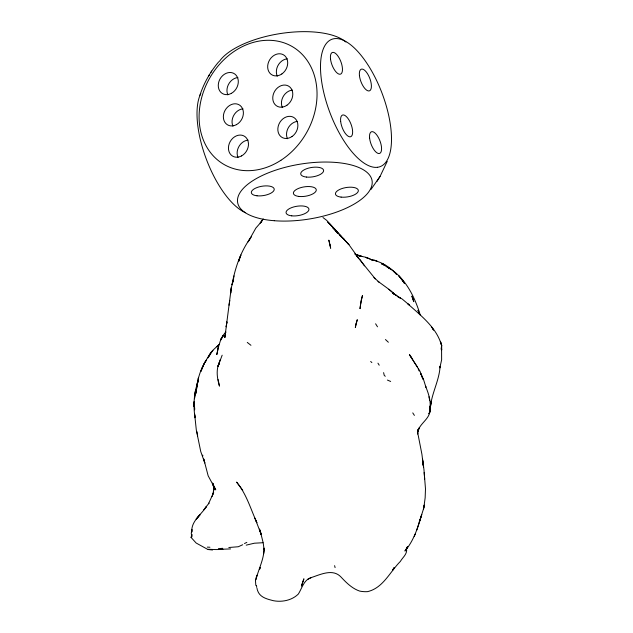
<?xml version="1.0" encoding="UTF-8"?>
<svg xmlns="http://www.w3.org/2000/svg" width="633" height="633" viewBox="0 0 633 633"><rect width="100%" height="100%" fill="white"/><g stroke="black" fill="none" stroke-linecap="round" stroke-linejoin="round"><path stroke-width="0.95" d="M216.842 346.781L219.184 344.352L212.728 350.405L207.98 357.874L210.9 352.763L212.925 350.445L210.639 352.676L204.791 362.48L206.572 359.924C200.811 367.987 198.058 377.885 196.459 387.57L198.145 380.837L195.581 389.643L194.489 398.782L195.629 389.904C193.651 399.043 193.587 408.538 195.035 417.748L194.655 413.903M430.139 408.356L430.1 405.935M406.449 548.233C407.771 553.954 402.825 557.103 400.301 561.487C389.857 571.939 383.084 588.089 367.496 591.649A17.51 10.104 0 0 1 359.544 591.048C352.051 588.445 346.346 582.748 341.037 577.059C332.926 568.331 320.607 574.479 311.365 577.533C303.753 579.741 302.06 588.239 298.325 594.063C291.963 600.345 282.128 602.347 273.511 600.725C267.229 599.111 259.752 597.481 257.536 590.447M218.385 365.827L218.939 363.366C215.924 370.685 217.269 378.787 219.469 386.122L218.116 379.563M191.87 534.806L191.736 537.124L191.047 537.401L196.143 543.019L207.917 549.507L212.546 549.998M225.585 334.453L224.493 337.579L225.585 334.058L224.85 337.508L231.322 287.58L233.601 279.129L232.018 284.787C235.088 267.712 240.912 250.51 251.586 236.6M230.934 292.944L231.322 287.58L231.108 290.539M430.021 410.564C429.53 420.067 417.574 424.26 417.614 434.04L418.017 430.97M430.1 409.725L431.128 401.52L430.4 407.011C431.769 392.998 439.365 380.283 440.085 366.293L439.824 367.892L441.636 359.789L441.573 348.886M264.262 549.183L263.652 553.748M191.047 537.401L191.926 534.521M441.082 349.187L441.684 345.325L440.433 341.361L441.288 344.613C436.359 327.324 420.708 315.543 407.913 303.887L409.567 305.241L402.09 298.95L397.477 296.521M441.43 346.916L441.684 345.325L441.684 350.009L441.517 348.617M229.011 305.217L229.811 300.446M429.934 410.556L429.451 413.12L430.377 408.079L430.147 406.212M234.036 275.885L233.197 280.656L233.324 279.984M429.934 410.706L430.377 408.079L429.451 413.12M356.031 323.819L355.327 327.459L357.281 319.681L356.086 323.574M197.583 381.746L195.842 393.52L198.525 377.347L198.256 378.613M255.969 579.67C258.454 569.083 264.096 559.327 264.088 548.099L264.056 549.586L263.241 543.074L260.052 530.185M256.333 577.889L256.887 575.207L255.455 580.366L255.827 585.485M191.775 536.515L191.269 533.31L191.878 529.457L191.831 532.084C190.865 521.188 201.468 514.613 206.564 506.289L203.945 509.763L208.993 503.1L208.526 503.718L212.957 494.08L213.93 488.201L214.199 489.934L212.664 483.201M218.029 348.332L220.814 339.351L223.109 335.822L220.419 340.522L222.919 335.601L225.831 331.985M405.706 550.085L407.699 546.714L404.906 551.058C413.863 540.606 417.899 527.479 421.744 514.566L419.228 522.122M301.411 586.19L303.903 578.815L301.727 585.201M416.775 530.114L423.786 507.99L425.147 497.839L425.487 488.898L423.96 469.615L422.488 458.996L423.627 467.083M220.276 359.552L217.958 366.325L222.167 355.2M199.893 95.298C203.929 83.026 210.401 71.584 218.781 61.757M406.339 549.42L407.272 546.857M212.957 494.08L213.669 492.173L212.047 496.509M260.313 567.374L259.649 569.091L259.981 568.331M417.812 431.334L419.489 427.386L418.381 429.799M387.23 161.36L380.045 176.457L370.922 189.52M414.18 536.396L415.288 534.117M261.975 220.561L260.986 222.428L263.225 218.923M250.399 238.135L248.112 241.861L255.851 228.094L260.891 222.318M376.88 181.521L380.045 176.457M208.455 76.261L209.436 74.702M210.773 72.55L211.715 71.054M223.109 335.822L220.814 339.351M224.889 333.504L225.886 332.143M261.714 221.044L260.155 223.053L261.532 221.716M208.21 549.294C212.553 549.341 216.85 549.863 221.178 549.325L222.476 548.336L222.974 549.207L230.594 548.914M307.844 579.258L311.365 577.533M244.48 543.541L246.846 542.378M242.716 544.728L238.301 546.746L228.822 547.505M246.221 545.14L254.379 543.209L262.988 542.726M221.178 549.325L222.974 549.207M218.369 548.653L222.476 548.336M207.244 547.118L209.919 547.244M360.414 256.088L365.874 257.275L373.003 260.472L370.606 259.403M360.359 256.159L361.894 256.42L355.319 254.205M365.534 257.409L367.433 257.9L365.668 257.457M371.682 259.435L376.912 260.915L373.779 260.298C382.419 262.418 390.68 267.696 396.614 274.382L394.739 272.348M358.761 255.582L360.517 256.207L358.238 255.4M367.045 257.758L370.226 258.944M387.404 380.069L390.664 381.462M354.654 253.912L358.531 255.661M398.197 296.901L400.349 298.04L392.484 293.055M386.383 266.422L388.844 267.87L387.515 267.166C404.804 276.653 414.702 296.616 420.201 314.87M383.914 264.974L391.067 269.46M397.057 295.817L392.927 293.071M392.46 292.533L394.636 294.369L388.86 289.265L378.043 281.361L378.922 282.025L374.008 277.539L375.306 278.86L356.078 255.202L358.903 258.636L348.949 244.686L326.628 220.316L322.972 217.538M393.75 293.688L396.036 295.326L392.452 292.486M392.088 291.9L388.86 289.265M247.266 342.413L250.953 345.309M393.71 271.541L394.984 272.609M385.291 376.279L384.239 375.393L383.606 372.631M339.66 235.199L344.574 239.725L339.462 235.088M370.669 361.467L371.864 362.574M385.45 339.525L388.369 342.247M332.713 227.674L338.687 233.672M332.531 227.318L341.092 236.338L339.85 234.954M347.976 243.634L348.949 244.686L344.289 239.654M400.926 278.37L398.853 275.869L403.696 281.914L400.926 278.37L402.366 280.213M242.763 490.306L236.584 482.101C246.522 493.946 250.597 508.948 256.903 522.723L254.64 517.905M359.955 259.475L364.473 265.86M413.808 361.546L417.258 366.792M413.396 360.85L409.48 354.694L420.011 371.278L422.994 379.214L420.684 373.446L423.39 379.08L425.938 387.214L425.574 386.296C428.359 392.998 430.867 400.412 430.06 407.699L430.036 406.299M409.48 354.694L412.241 358.745M431.579 327.039L433.565 330.102L432.655 328.685M412.763 412.89L414.393 415.398M377.941 363.184L379.222 365.209M375.606 323.779L377.497 326.81M418.231 368.865L419.165 370.962M419.798 314.656L417.978 310.265L419.584 314.245M255.645 520.049L261.128 534.252L259.403 529.077L260.749 533.397M257.006 588.318L257.33 589.814M212.743 483.193L213.717 486.563L212.743 483.652L215.75 489.879L208.154 475.794L203.755 459.012L204.807 462.992L200.74 451.535L196.301 429.894L194.719 414.908M334.596 565.649L335.094 567.595M202.71 455.119L202.884 455.895M260.06 530.209L260.954 534.347M428.952 396.788L429.712 400.436M196.879 431.643L197.638 435.844M423.248 464.788L422.994 463.198L423.414 466.252L421.91 454.249L417.827 433.36M256.737 587.44L256.492 585.501M424.157 472.495L424.664 479.094M194.663 409.155L194.489 406.267L194.648 409.883M194.125 401.449L194.125 406.6L194.125 402.105M245.62 212.728A68.103 27.805 69.2 0 1 206.342 159.215A68.103 27.805 69.2 0 1 200.811 93.534M219.445 61.346A68.103 27.805 -9.2 0 1 280.751 33.494A68.103 27.805 -9.2 0 1 345.871 42.015M238.032 157.443A11.576 9.448 -60 0 1 248.065 140.107M287.437 138.738A11.576 9.448 -60 0 1 297.431 121.378M277.27 76.166A11.576 9.448 -60 0 1 287.263 58.806M227.856 94.871A11.576 9.448 -60 0 1 237.897 77.535M282.35 107.452A11.576 9.448 -60 0 1 292.351 90.092M232.944 126.157A11.576 9.448 -60 0 1 242.985 108.821M417.495 431.247L417.464 432.996L417.74 429.672L417.495 431.247M360.794 302.985L360.011 308.603L360.794 302.985M226.883 321.999L226.195 326.723L226.883 321.999M218.575 346.211L216.818 354.535L218.575 346.211M361.364 299.718L360.763 303.009L362.464 295.508L361.364 299.718M424.26 505.245L423.477 508.892L424.26 505.245M201.824 368.588L201.041 371.278L204.665 362.527L201.824 368.588M239.836 257.742L238.673 261.382L240.888 254.98L239.836 257.742M218.369 365.431L219.469 362.385L218.369 365.431M392.721 570.04L393.987 567.817L392.721 570.04M429.633 412.281L428.85 413.792L429.68 412.218M198.105 516.924L196.175 519.131L199.981 514.851L198.105 516.924M377.442 167.294L376.034 167.389A68.127 27.812 69.2 0 1 360.494 160.458A68.127 27.812 69.2 0 1 354.891 155.164L353.159 153.265A68.111 27.812 69.2 0 1 322.783 50.339A68.111 27.812 69.2 0 1 377.205 81.752A68.111 27.812 69.2 0 1 377.442 167.294M384.144 264.839L381.715 264.04L384.69 265.029L384.144 264.839M359.686 255.961L356.656 254.854L359.686 255.961M382.538 263.739L381.952 263.375L385.315 265.488L382.538 263.739M330.117 224.359L327.799 222.175L335.134 229.565L336.993 232.24L330.117 224.359M335.846 230.618L335.134 229.565L337.706 233.45L335.846 230.618M403.213 281.424L402.548 280.419L404.487 283.426L403.213 281.424M412.779 298.649L411.885 296.117L413.784 301.672L412.779 298.649M329.959 244.781L328.836 240.113L330.671 248.278L329.959 244.781M274.279 220.719A68.103 27.805 -9.2 0 0 372.117 180.998A68.103 27.805 -9.2 0 0 268.123 172.936A68.103 27.805 -9.2 0 0 274.279 220.719M280.91 160.284A68.103 55.601 -60 0 0 293.752 47.491A68.103 55.601 -60 0 0 199.561 108.678A68.103 55.601 -60 0 0 280.91 160.284M257.045 195.803A11.576 4.724 -9.2 0 0 274.231 189.354A11.576 4.724 -9.2 0 0 257.061 187.526A11.576 4.724 -9.2 0 0 257.045 195.803M306.388 177.058A11.576 4.724 -9.2 0 0 323.621 170.641A11.576 4.724 -9.2 0 0 306.514 168.766A11.576 4.724 -9.2 0 0 306.388 177.058M341.108 197.108A11.576 4.724 -9.2 0 0 358.349 190.691A11.576 4.724 -9.2 0 0 341.234 188.816A11.576 4.724 -9.2 0 0 341.108 197.108M291.766 215.845A11.576 4.724 -9.2 0 0 308.951 209.396A11.576 4.724 -9.2 0 0 291.781 207.569A11.576 4.724 -9.2 0 0 291.766 215.845M299.108 196.459A11.576 4.724 -9.2 0 0 316.286 190.011A11.576 4.724 -9.2 0 0 299.116 188.183A11.576 4.724 -9.2 0 0 299.108 196.459M359.425 75.446A11.576 4.724 69.2 0 0 369.205 90.923A11.576 4.724 69.2 0 0 367.488 73.681A11.576 4.724 69.2 0 0 359.425 75.446M330.497 58.845A11.576 4.724 69.2 0 0 340.317 74.203A11.576 4.724 69.2 0 0 338.497 56.883A11.576 4.724 69.2 0 0 330.497 58.845M340.665 121.417A11.576 4.724 69.2 0 0 350.484 136.775A11.576 4.724 69.2 0 0 348.664 119.455A11.576 4.724 69.2 0 0 340.665 121.417M369.593 138.026A11.576 4.724 69.2 0 0 379.373 153.495A11.576 4.724 69.2 0 0 377.664 136.261A11.576 4.724 69.2 0 0 369.593 138.026M236.457 124.646A11.576 9.448 -60 0 0 240.097 105.466A11.576 9.448 -60 0 0 223.576 114.446A11.576 9.448 -60 0 0 236.457 124.646M286.923 105.252A11.576 9.448 -60 0 0 288.601 86.12A11.576 9.448 -60 0 0 272.799 96.984A11.576 9.448 -60 0 0 286.923 105.252M231.369 93.36A11.576 9.448 -60 0 0 235.017 74.18A11.576 9.448 -60 0 0 218.488 83.16A11.576 9.448 -60 0 0 231.369 93.36M281.835 73.966A11.576 9.448 -60 0 0 283.513 54.834A11.576 9.448 -60 0 0 267.712 65.697A11.576 9.448 -60 0 0 281.835 73.966M292.011 136.538A11.576 9.448 -60 0 0 293.688 117.406A11.576 9.448 -60 0 0 277.879 128.27A11.576 9.448 -60 0 0 292.011 136.538M241.545 155.932A11.576 9.448 -60 0 0 245.185 136.752A11.576 9.448 -60 0 0 228.663 145.732A11.576 9.448 -60 0 0 241.545 155.932"/></g></svg>
